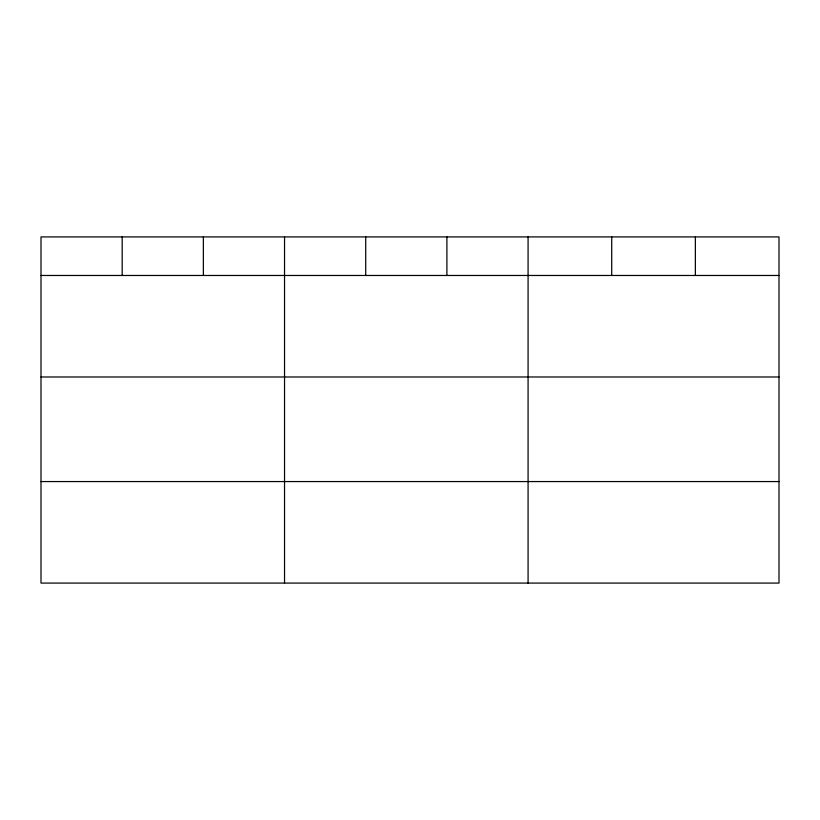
<?xml version="1.0" encoding="UTF-8"?>
<svg xmlns="http://www.w3.org/2000/svg" width="820" height="820" viewBox="0 0 820 820"><rect width="100%" height="100%" fill="white"/><g stroke="black" fill="none" stroke-linecap="round" stroke-linejoin="round"><path stroke-width="1.23" d="M779 376.985L779 236.918L41 236.918L41 583.082L779 583.082L779 376.985L41 376.985M41 275.469L779 275.469M41 481.565L779 481.565M695.36 236.918L695.36 275.469M611.72 236.918L611.72 275.469M528.08 236.918L528.08 583.082M446.9 236.918L446.9 275.469M365.72 236.918L365.72 275.469M284.54 236.918L284.54 583.082M203.36 236.918L203.36 275.469M122.18 236.918L122.18 275.469"/></g></svg>
